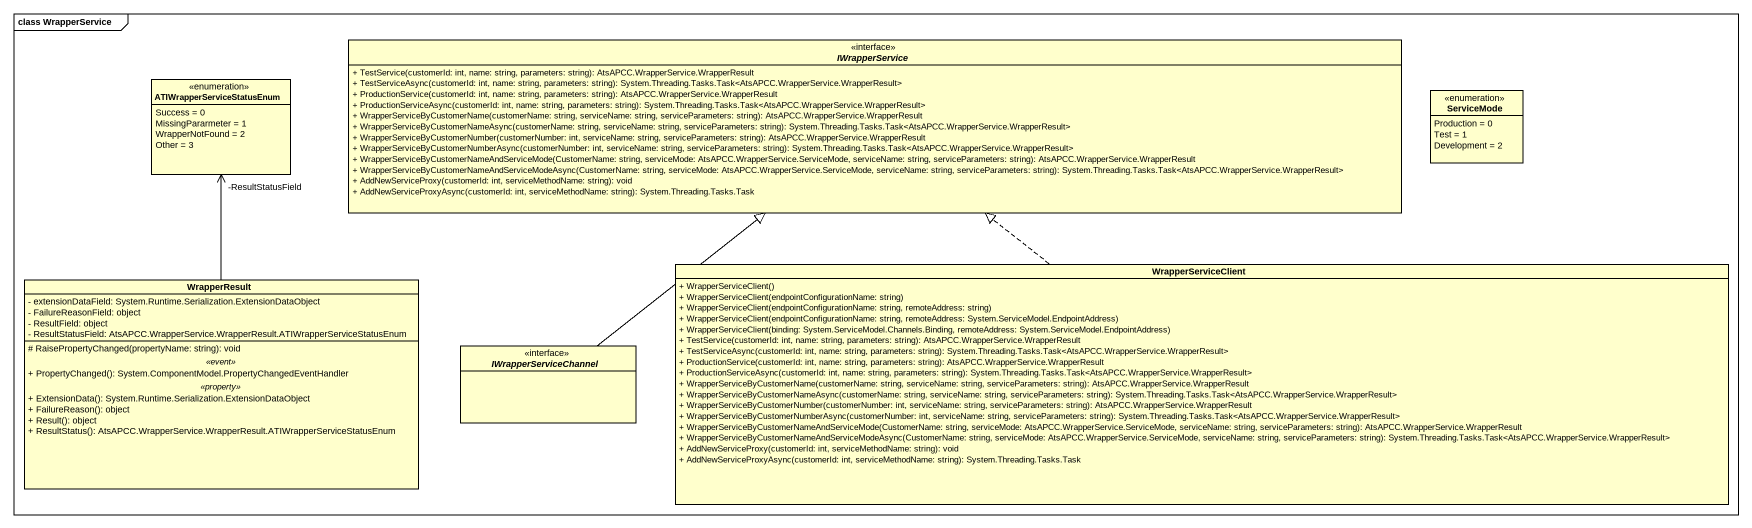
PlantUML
@startuml
mainframe class WrapperService
hide circle
hide empty members
skinparam classAttributeIconSize 0
interface IWrapperService {
  + TestService(customerId: int, name: string, parameters: string): AtsAPCC.WrapperService.WrapperResult
  + TestServiceAsync(customerId: int, name: string, parameters: string): System.Threading.Tasks.Task<AtsAPCC.WrapperService.WrapperResult>
  + ProductionService(customerId: int, name: string, parameters: string): AtsAPCC.WrapperService.WrapperResult
  + ProductionServiceAsync(customerId: int, name: string, parameters: string): System.Threading.Tasks.Task<AtsAPCC.WrapperService.WrapperResult>
  + WrapperServiceByCustomerName(customerName: string, serviceName: string, serviceParameters: string): AtsAPCC.WrapperService.WrapperResult
  + WrapperServiceByCustomerNameAsync(customerName: string, serviceName: string, serviceParameters: string): System.Threading.Tasks.Task<AtsAPCC.WrapperService.WrapperResult>
  + WrapperServiceByCustomerNumber(customerNumber: int, serviceName: string, serviceParameters: string): AtsAPCC.WrapperService.WrapperResult
  + WrapperServiceByCustomerNumberAsync(customerNumber: int, serviceName: string, serviceParameters: string): System.Threading.Tasks.Task<AtsAPCC.WrapperService.WrapperResult>
  + WrapperServiceByCustomerNameAndServiceMode(CustomerName: string, serviceMode: AtsAPCC.WrapperService.ServiceMode, serviceName: string, serviceParameters: string): AtsAPCC.WrapperService.WrapperResult
  + WrapperServiceByCustomerNameAndServiceModeAsync(CustomerName: string, serviceMode: AtsAPCC.WrapperService.ServiceMode, serviceName: string, serviceParameters: string): System.Threading.Tasks.Task<AtsAPCC.WrapperService.WrapperResult>
  + AddNewServiceProxy(customerId: int, serviceMethodName: string): void
  + AddNewServiceProxyAsync(customerId: int, serviceMethodName: string): System.Threading.Tasks.Task
}
enum ATIWrapperServiceStatusEnum {
  Success = 0
  MissingPararmeter = 1
  WrapperNotFound = 2
  Other = 3
}
enum ServiceMode {
  Production = 0
  Test = 1
  Development = 2
}
class WrapperResult {
  - extensionDataField: System.Runtime.Serialization.ExtensionDataObject
  - FailureReasonField: object
  - ResultField: object
  - ResultStatusField: AtsAPCC.WrapperService.WrapperResult.ATIWrapperServiceStatusEnum
  --
  # RaisePropertyChanged(propertyName: string): void
  .. <<event>> ..
  + PropertyChanged(): System.ComponentModel.PropertyChangedEventHandler
  .. <<property>> ..
  + ExtensionData(): System.Runtime.Serialization.ExtensionDataObject
  + FailureReason(): object
  + Result(): object
  + ResultStatus(): AtsAPCC.WrapperService.WrapperResult.ATIWrapperServiceStatusEnum
}
class WrapperServiceClient {
  + WrapperServiceClient()
  + WrapperServiceClient(endpointConfigurationName: string)
  + WrapperServiceClient(endpointConfigurationName: string, remoteAddress: string)
  + WrapperServiceClient(endpointConfigurationName: string, remoteAddress: System.ServiceModel.EndpointAddress)
  + WrapperServiceClient(binding: System.ServiceModel.Channels.Binding, remoteAddress: System.ServiceModel.EndpointAddress)
  + TestService(customerId: int, name: string, parameters: string): AtsAPCC.WrapperService.WrapperResult
  + TestServiceAsync(customerId: int, name: string, parameters: string): System.Threading.Tasks.Task<AtsAPCC.WrapperService.WrapperResult>
  + ProductionService(customerId: int, name: string, parameters: string): AtsAPCC.WrapperService.WrapperResult
  + ProductionServiceAsync(customerId: int, name: string, parameters: string): System.Threading.Tasks.Task<AtsAPCC.WrapperService.WrapperResult>
  + WrapperServiceByCustomerName(customerName: string, serviceName: string, serviceParameters: string): AtsAPCC.WrapperService.WrapperResult
  + WrapperServiceByCustomerNameAsync(customerName: string, serviceName: string, serviceParameters: string): System.Threading.Tasks.Task<AtsAPCC.WrapperService.WrapperResult>
  + WrapperServiceByCustomerNumber(customerNumber: int, serviceName: string, serviceParameters: string): AtsAPCC.WrapperService.WrapperResult
  + WrapperServiceByCustomerNumberAsync(customerNumber: int, serviceName: string, serviceParameters: string): System.Threading.Tasks.Task<AtsAPCC.WrapperService.WrapperResult>
  + WrapperServiceByCustomerNameAndServiceMode(CustomerName: string, serviceMode: AtsAPCC.WrapperService.ServiceMode, serviceName: string, serviceParameters: string): AtsAPCC.WrapperService.WrapperResult
  + WrapperServiceByCustomerNameAndServiceModeAsync(CustomerName: string, serviceMode: AtsAPCC.WrapperService.ServiceMode, serviceName: string, serviceParameters: string): System.Threading.Tasks.Task<AtsAPCC.WrapperService.WrapperResult>
  + AddNewServiceProxy(customerId: int, serviceMethodName: string): void
  + AddNewServiceProxyAsync(customerId: int, serviceMethodName: string): System.Threading.Tasks.Task
}
interface IWrapperServiceChannel
WrapperResult -up-> "-ResultStatusField" ATIWrapperServiceStatusEnum
WrapperServiceClient .up.|> IWrapperService
IWrapperServiceChannel -up-|> IWrapperService
@enduml
